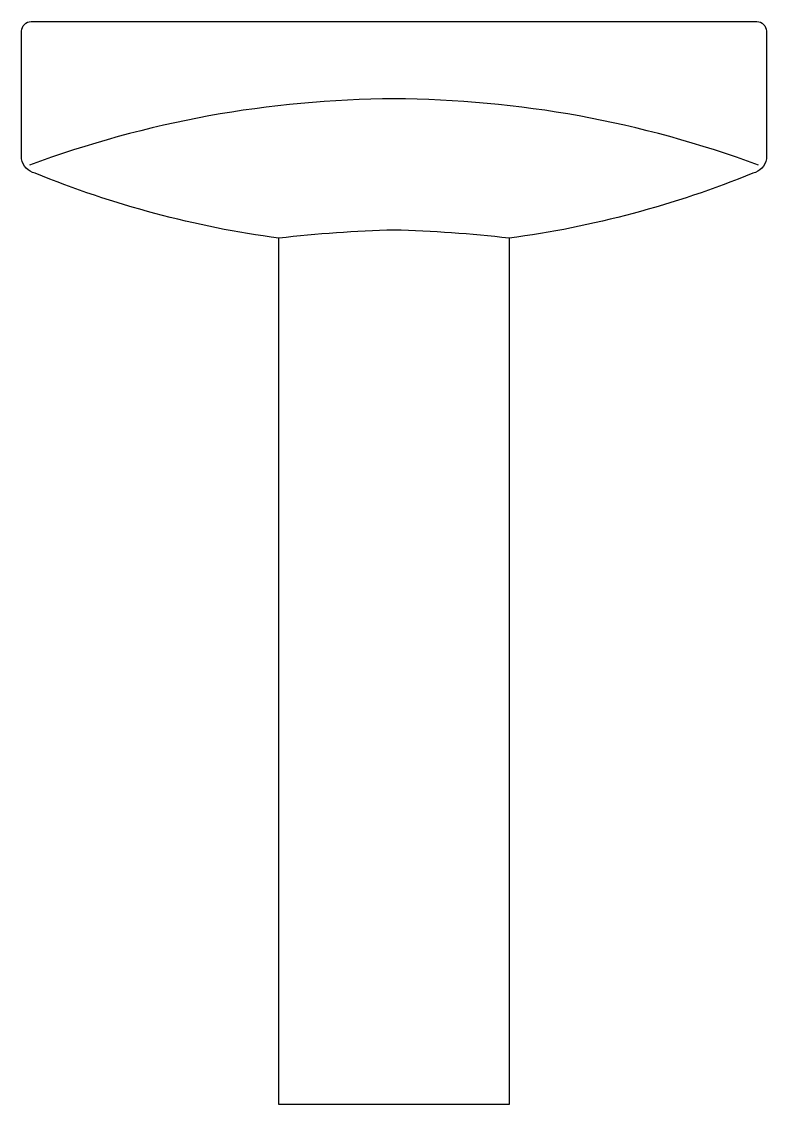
# Model space of a CAD drawing. Header units: centimetres. Extents: x -27.5 to 27.5, y 0 to 80.
import ezdxf

# ---------------------------------------------------------------- set-up
doc = ezdxf.new("R2010")
doc.units = ezdxf.units.CM

msp = doc.modelspace()

# ---------------------------------------------------------------- linework, layer by layer
for points in [[(-8.5, 0), (-8.5, 64, -0.063953), (-26.5, 68.8, -0.302776), (-27.5, 69.863), (-27.5, 79.3, -0.424721), (-26.8, 80, -0.001432), (-26.412, 80), (26.412, 80, -0.001432), (26.8, 80, -0.424721), (27.5, 79.3), (27.5, 69.863, -0.302776), (26.5, 68.8, -0.063953), (8.5, 64), (8.5, 0)], [(26.915, 69.4, 0.08763), (0, 74.3, 0.08763), (-26.915, 69.4)], [(8.5, 64, 0.022601), (0, 64.6, 0.022601), (-8.5, 64)]]:
    msp.add_lwpolyline(points, format="xyb")
msp.add_lwpolyline([(8.5, 0), (-8.5, 0)])

doc.saveas('drawing.dxf')
